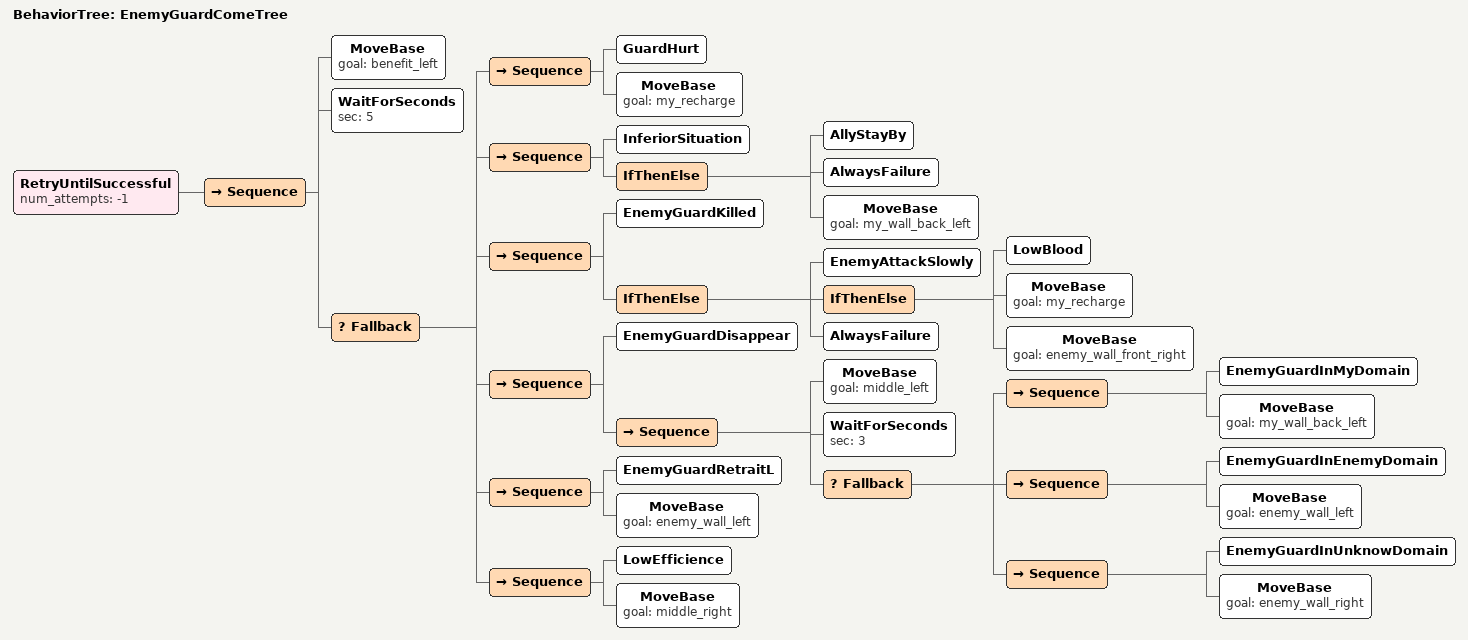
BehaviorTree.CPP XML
<root BTCPP_format="4">

  <BehaviorTree ID="EnemyGuardComeTree">
    <RetryUntilSuccessful num_attempts="-1">
      <Sequence>
        <MoveBase goal="benefit_left"/>
        <WaitForSeconds sec="5"/>
        <Fallback>
          <Sequence>
            <GuardHurt/>
            <MoveBase goal="my_recharge"/>
          </Sequence>
          <Sequence>
            <InferiorSituation/>
            <IfThenElse>
              <AllyStayBy/>
              <AlwaysFailure/>
              <MoveBase goal="my_wall_back_left"/>
            </IfThenElse>
          </Sequence>
          <Sequence>
            <EnemyGuardKilled/>
            <IfThenElse>
              <EnemyAttackSlowly/>
              <IfThenElse>
                <LowBlood/>
                <MoveBase goal="my_recharge"/>
                <MoveBase goal="enemy_wall_front_right"/>
              </IfThenElse>
              <AlwaysFailure/>
            </IfThenElse>
          </Sequence>
          <Sequence>
            <EnemyGuardDisappear/>
            <Sequence>
              <MoveBase goal="middle_left"/>
              <WaitForSeconds sec="3"/>
              <Fallback>
                <Sequence>
                  <EnemyGuardInMyDomain/>
                  <MoveBase goal="my_wall_back_left"/>
                </Sequence>
                <Sequence>
                  <EnemyGuardInEnemyDomain/>
                  <MoveBase goal="enemy_wall_left"/>
                </Sequence>
                <Sequence>
                  <EnemyGuardInUnknowDomain/>
                  <MoveBase goal="enemy_wall_right"/>
                </Sequence>
              </Fallback>
            </Sequence>
          </Sequence>
          <Sequence>
            <EnemyGuardRetraitL/>
            <MoveBase goal="enemy_wall_left"/>
          </Sequence>
          <Sequence>
            <LowEfficience/>
            <MoveBase goal="middle_right"/>
          </Sequence>
        </Fallback>
      </Sequence>
    </RetryUntilSuccessful>
  </BehaviorTree>

</root>
